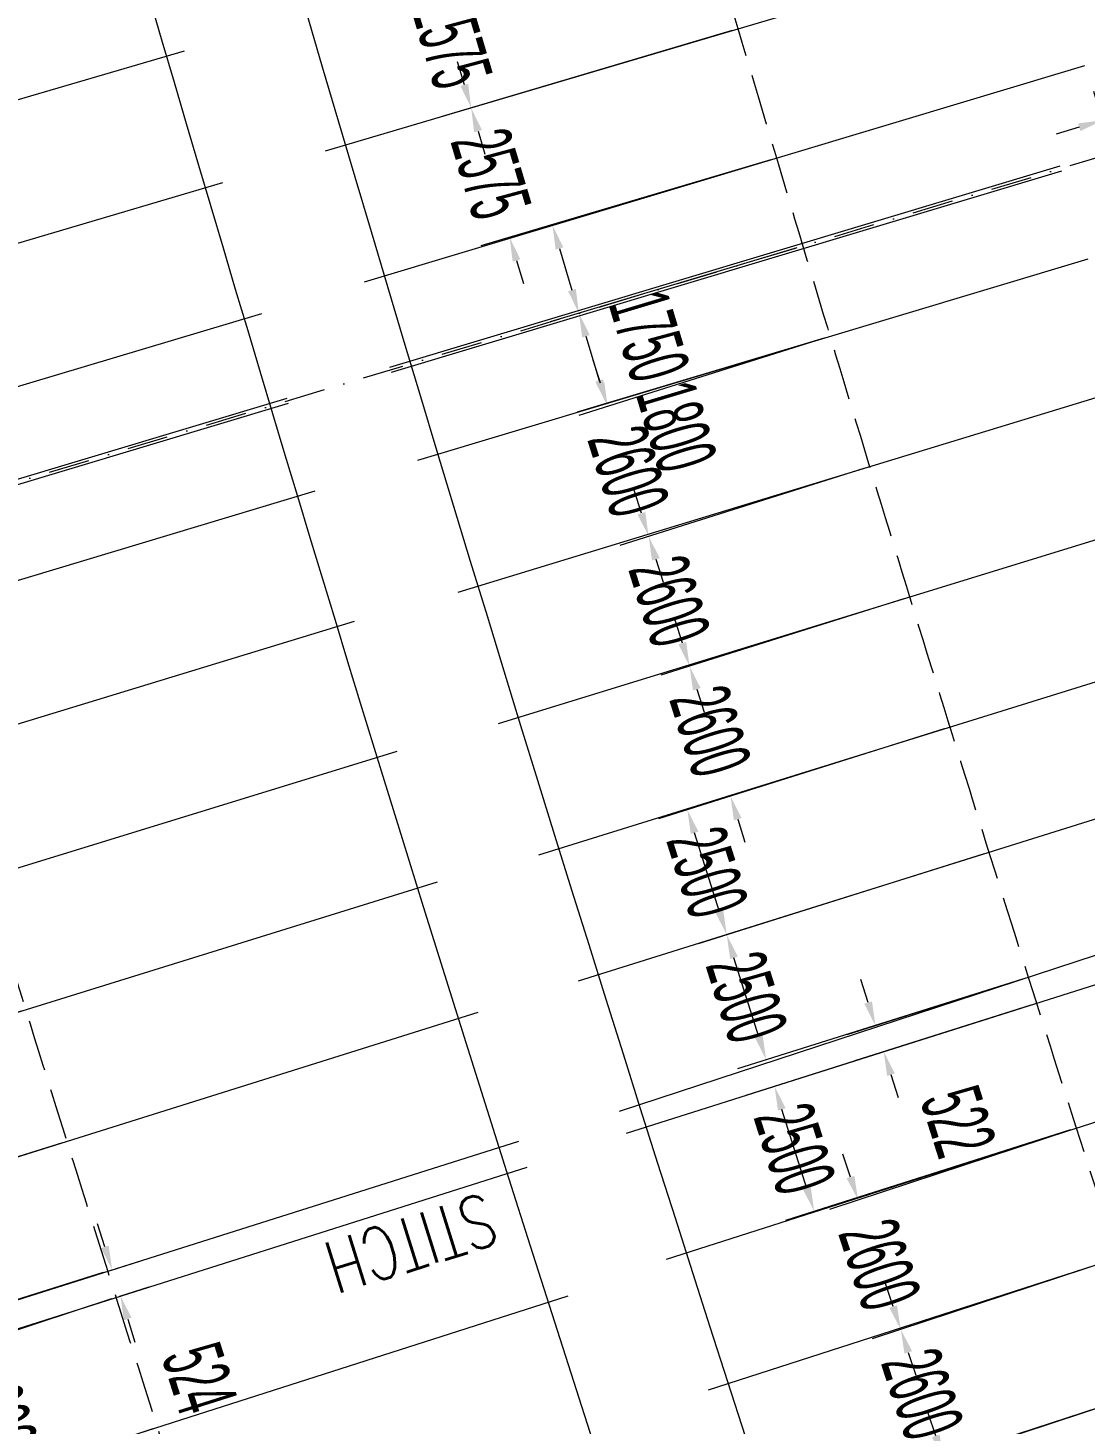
# Model space of a CAD drawing. Header units: millimetres. Extents: x 27228149 to 29012050, y 40856015 to 42918728.
# Drawn here: x 27387293 to 27407458, y 42450889 to 42477527 of the extents above; entities that cross this region are included whole.
import ezdxf

# ---------------------------------------------------------------- set-up
doc = ezdxf.new("R2010")
doc.units = ezdxf.units.MM
doc.header["$LTSCALE"] = 0.05
doc.linetypes.add('DGN Style 3', pattern=[27349.722329, 19535.51595, -7814.20638])
doc.linetypes.add('DGN Style 4', pattern=[31276.361035, 15628.41276, -7814.20638, 19.535516, -7814.20638])
doc.layers.get('Defpoints').update_dxf_attribs({"lineweight": 0})
for name, color, linetype, lineweight in [('InnerEdge_NB', 7, 'Continuous', 0), ('InnerEdge_SB', 7, 'Continuous', 0), ('OuterEdge_NB', 7, 'Continuous', 0), ('PlacementCurve_NB', 1, 'DGN Style 3', 0), ('PlacementCurve_SB', 1, 'DGN Style 3', 0), ('S-_ANOT----_A-', 7, 'Continuous', 0), ('S-_ANOT----_T-', 7, 'Continuous', 0), ('S-_GRIDLINE_E- Adjusted', 6, 'DGN Style 4', 0), ('S-_SEG-----_E-NB', 3, 'Continuous', 13), ('S-_SEG-----_E-SB', 3, 'Continuous', 13), ('S-_WALLLBW-_E-', 40, 'Continuous', 13)]:
    doc.layers.add(name, color=color, linetype=linetype, lineweight=lineweight)
doc.styles.add('Styletxt', font='txt.shx')
doc.styles.add('StyleWORKING', font='WORKING.shx')
doc.dimstyles.new('dim300', dxfattribs={"dimtxt": 750, "dimasz": 750, "dimexe": 375, "dimexo": 375, "dimgap": 375, "dimtad": 1, "dimdec": 0, "dimzin": 11, "dimdsep": 46, "dimtxsty": 'StyleWORKING', "dimsah": 1, "dimcen": 0.09, "dimclrd": 7, "dimclre": 7, "dimadec": 4, "dimazin": 3, "dimtfac": 1, "dimtdec": 0, "dimtmove": 0, "dimatfit": 3, "dimfxl": 1, "dimtolj": 1, "dimtzin": 0, "dimlwd": 0, "dimlwe": 0, "dimarcsym": 0})

# ---------------------------------------------------------------- blocks, each defined once
blk = doc.blocks.new('*D26')
at = {"layer": 'Defpoints', "color": 0, "linetype": 'Continuous', "transparency": 16777216}
for p in [(27402073, 42473367), (27402593, 42471643), (27398322, 42470361)]:
    blk.add_point(p, dxfattribs=at)
at = {"layer": 'S-_ANOT----_A-', "linetype": 'Continuous', "transparency": 16777216}
for p, q in [((27401963, 42473334), (27397254, 42471920)), ((27402482, 42471610), (27397772, 42470196))]:
    blk.add_line(p, q, dxfattribs=at)
at = {"layer": 'S-_ANOT----_A-', "color": 7, "linetype": 'Continuous', "lineweight": 0, "transparency": 16777216}
blk.add_line((27397937, 42471644), (27398190, 42470802), dxfattribs=at)
at = {"layer": 'S-_ANOT----_A-', "color": 7, "linetype": 'Continuous', "transparency": 16777216}
for points in [[(27398010, 42471667), (27397864, 42471622), (27397805, 42472085)], [(27398264, 42470824), (27398117, 42470780), (27398322, 42470361)]]:
    blk.add_solid(points, dxfattribs=at)
at = {"layer": 'S-_ANOT----_A-', "color": 0, "linetype": 'Continuous', "transparency": 16777216, "insert": (27399660, 42469921), "char_height": 1150, "attachment_point": 5, "rotation": 286.7143, "style": 'StyleWORKING'}
blk.add_mtext('\\A1;{\\W0.47826;\\C0;1800}', dxfattribs=at)
blk = doc.blocks.new('*D333')
at = {"layer": 'Defpoints', "color": 0, "linetype": 'Continuous', "transparency": 16777216}
for p in [(27400110, 42479982), (27395015, 42478468), (27400838, 42477512)]:
    blk.add_point(p, dxfattribs=at)
at = {"layer": 'S-_ANOT----_A-', "linetype": 'Continuous', "transparency": 16777216}
for p, q in [((27400000, 42479949), (27394464, 42478304)), ((27400727, 42477479), (27395197, 42475836))]:
    blk.add_line(p, q, dxfattribs=at)
at = {"layer": 'S-_ANOT----_A-', "color": 7, "linetype": 'Continuous', "lineweight": 0, "transparency": 16777216}
for p, q in [((27394884, 42478909), (27394753, 42479350)), ((27395880, 42475559), (27396011, 42475118))]:
    blk.add_line(p, q, dxfattribs=at)
at = {"layer": 'S-_ANOT----_A-', "color": 7, "linetype": 'Continuous', "transparency": 16777216}
for points in [[(27394958, 42478931), (27394811, 42478887), (27395015, 42478468)], [(27395953, 42475580), (27395806, 42475537), (27395748, 42475999)]]:
    blk.add_solid(points, dxfattribs=at)
at = {"layer": 'S-_ANOT----_A-', "color": 0, "linetype": 'Continuous', "transparency": 16777216, "insert": (27395383, 42477234), "char_height": 1150, "attachment_point": 5, "rotation": 286.5479, "style": 'StyleWORKING'}
blk.add_mtext('\\A1;{\\W0.47826;\\C0;2575}', dxfattribs=at)
blk = doc.blocks.new('*D334')
at = {"layer": 'Defpoints', "color": 0, "linetype": 'Continuous', "transparency": 16777216}
for p in [(27402593, 42471643), (27403348, 42469156), (27399133, 42467828)]:
    blk.add_point(p, dxfattribs=at)
at = {"layer": 'S-_ANOT----_A-', "linetype": 'Continuous', "transparency": 16777216}
for p, q in [((27402483, 42471609), (27397803, 42470135)), ((27403239, 42469121), (27398584, 42467655))]:
    blk.add_line(p, q, dxfattribs=at)
at = {"layer": 'S-_ANOT----_A-', "color": 7, "linetype": 'Continuous', "lineweight": 0, "transparency": 16777216}
for p, q in [((27398214, 42470747), (27398076, 42471185)), ((27399271, 42467389), (27399409, 42466951))]:
    blk.add_line(p, q, dxfattribs=at)
at = {"layer": 'S-_ANOT----_A-', "color": 7, "linetype": 'Continuous', "transparency": 16777216}
for points in [[(27398287, 42470770), (27398141, 42470724), (27398352, 42470308)], [(27399344, 42467412), (27399198, 42467366), (27399133, 42467828)]]:
    blk.add_solid(points, dxfattribs=at)
at = {"layer": 'S-_ANOT----_A-', "color": 0, "linetype": 'Continuous', "transparency": 16777216, "insert": (27398744, 42469068), "char_height": 1150, "attachment_point": 5, "rotation": 287.4807, "style": 'StyleWORKING'}
blk.add_mtext('\\A1;{\\W0.47826;\\C0;2600}', dxfattribs=at)
blk = doc.blocks.new('*D335')
at = {"layer": 'Defpoints', "color": 0, "linetype": 'Continuous', "transparency": 16777216}
for p in [(27403348, 42469156), (27404110, 42466670), (27399914, 42465348)]:
    blk.add_point(p, dxfattribs=at)
at = {"layer": 'S-_ANOT----_A-', "linetype": 'Continuous', "transparency": 16777216}
for p, q in [((27403239, 42469121), (27398584, 42467655)), ((27404001, 42466635), (27399365, 42465175))]:
    blk.add_line(p, q, dxfattribs=at)
at = {"layer": 'S-_ANOT----_A-', "color": 7, "linetype": 'Continuous', "lineweight": 0, "transparency": 16777216}
for p, q in [((27398995, 42468267), (27398857, 42468706)), ((27400052, 42464909), (27400190, 42464471))]:
    blk.add_line(p, q, dxfattribs=at)
at = {"layer": 'S-_ANOT----_A-', "color": 7, "linetype": 'Continuous', "transparency": 16777216}
for points in [[(27399068, 42468290), (27398922, 42468244), (27399133, 42467828)], [(27400125, 42464932), (27399979, 42464886), (27399914, 42465348)]]:
    blk.add_solid(points, dxfattribs=at)
at = {"layer": 'S-_ANOT----_A-', "color": 0, "linetype": 'Continuous', "transparency": 16777216, "insert": (27399525, 42466589), "char_height": 1150, "attachment_point": 5, "rotation": 287.4807, "style": 'StyleWORKING'}
blk.add_mtext('\\A1;{\\W0.47826;\\C0;2600}', dxfattribs=at)
blk = doc.blocks.new('*D336')
at = {"layer": 'Defpoints', "color": 0, "linetype": 'Continuous', "transparency": 16777216}
for p in [(27404110, 42466670), (27404879, 42464186), (27400695, 42462868)]:
    blk.add_point(p, dxfattribs=at)
at = {"layer": 'S-_ANOT----_A-', "linetype": 'Continuous', "transparency": 16777216}
for p, q in [((27404001, 42466635), (27399365, 42465175)), ((27404769, 42464151), (27400146, 42462696))]:
    blk.add_line(p, q, dxfattribs=at)
at = {"layer": 'S-_ANOT----_A-', "color": 7, "linetype": 'Continuous', "lineweight": 0, "transparency": 16777216}
for p, q in [((27399776, 42465787), (27399637, 42466226)), ((27400833, 42462430), (27400971, 42461991))]:
    blk.add_line(p, q, dxfattribs=at)
at = {"layer": 'S-_ANOT----_A-', "color": 7, "linetype": 'Continuous', "transparency": 16777216}
for points in [[(27399849, 42465810), (27399703, 42465764), (27399914, 42465348)], [(27400906, 42462453), (27400760, 42462407), (27400695, 42462868)]]:
    blk.add_solid(points, dxfattribs=at)
at = {"layer": 'S-_ANOT----_A-', "color": 0, "linetype": 'Continuous', "transparency": 16777216, "insert": (27400306, 42464109), "char_height": 1150, "attachment_point": 5, "rotation": 287.4807, "style": 'StyleWORKING'}
blk.add_mtext('\\A1;{\\W0.47826;\\C0;2600}', dxfattribs=at)
blk = doc.blocks.new('*D337')
at = {"layer": 'Defpoints', "color": 0, "linetype": 'Continuous', "transparency": 16777216}
for p in [(27404879, 42464186), (27399872, 42462609), (27405624, 42461800)]:
    blk.add_point(p, dxfattribs=at)
at = {"layer": 'S-_ANOT----_A-', "linetype": 'Continuous', "transparency": 16777216}
for p, q in [((27404769, 42464151), (27399324, 42462437)), ((27405514, 42461765), (27400075, 42460052))]:
    blk.add_line(p, q, dxfattribs=at)
at = {"layer": 'S-_ANOT----_A-', "color": 7, "linetype": 'Continuous', "lineweight": 0, "transparency": 16777216}
blk.add_line((27400485, 42460663), (27400010, 42462170), dxfattribs=at)
at = {"layer": 'S-_ANOT----_A-', "color": 7, "linetype": 'Continuous', "transparency": 16777216}
for points in [[(27400083, 42462193), (27399937, 42462147), (27399872, 42462609)], [(27400558, 42460686), (27400412, 42460640), (27400623, 42460225)]]:
    blk.add_solid(points, dxfattribs=at)
at = {"layer": 'S-_ANOT----_A-', "color": 0, "linetype": 'Continuous', "transparency": 16777216, "insert": (27400249, 42461417), "char_height": 1150, "attachment_point": 5, "rotation": 287.4807, "style": 'StyleWORKING'}
blk.add_mtext('\\A1;{\\W0.47826;\\C0;2500}', dxfattribs=at)
blk = doc.blocks.new('*D338')
at = {"layer": 'Defpoints', "color": 0, "linetype": 'Continuous', "transparency": 16777216}
for p in [(27407290, 42456536), (27408085, 42454060), (27403942, 42452695)]:
    blk.add_point(p, dxfattribs=at)
at = {"layer": 'S-_ANOT----_A-', "linetype": 'Continuous', "transparency": 16777216}
for p, q in [((27407181, 42456500), (27402582, 42454984)), ((27407976, 42454024), (27403396, 42452515))]:
    blk.add_line(p, q, dxfattribs=at)
at = {"layer": 'S-_ANOT----_A-', "color": 7, "linetype": 'Continuous', "lineweight": 0, "transparency": 16777216}
for p, q in [((27402984, 42455601), (27402840, 42456038)), ((27404086, 42452258), (27404230, 42451821))]:
    blk.add_line(p, q, dxfattribs=at)
at = {"layer": 'S-_ANOT----_A-', "color": 7, "linetype": 'Continuous', "transparency": 16777216}
for points in [[(27403057, 42455625), (27402911, 42455577), (27403128, 42455164)], [(27404159, 42452282), (27404013, 42452234), (27403942, 42452695)]]:
    blk.add_solid(points, dxfattribs=at)
at = {"layer": 'S-_ANOT----_A-', "color": 0, "linetype": 'Continuous', "transparency": 16777216, "insert": (27403536, 42453930), "char_height": 1150, "attachment_point": 5, "rotation": 288.2405, "style": 'StyleWORKING'}
blk.add_mtext('\\A1;{\\W0.47826;\\C0;2600}', dxfattribs=at)
blk = doc.blocks.new('*D339')
at = {"layer": 'Defpoints', "color": 0, "linetype": 'Continuous', "transparency": 16777216}
for p in [(27408085, 42454060), (27408886, 42451587), (27404756, 42450226)]:
    blk.add_point(p, dxfattribs=at)
at = {"layer": 'S-_ANOT----_A-', "linetype": 'Continuous', "transparency": 16777216}
for p, q in [((27407976, 42454024), (27403396, 42452515)), ((27408777, 42451551), (27404209, 42450046))]:
    blk.add_line(p, q, dxfattribs=at)
at = {"layer": 'S-_ANOT----_A-', "color": 7, "linetype": 'Continuous', "lineweight": 0, "transparency": 16777216}
for p, q in [((27403798, 42453132), (27403654, 42453569)), ((27404900, 42449789), (27405044, 42449352))]:
    blk.add_line(p, q, dxfattribs=at)
at = {"layer": 'S-_ANOT----_A-', "color": 7, "linetype": 'Continuous', "transparency": 16777216}
for points in [[(27403871, 42453156), (27403725, 42453108), (27403942, 42452695)], [(27404972, 42449813), (27404827, 42449765), (27404756, 42450226)]]:
    blk.add_solid(points, dxfattribs=at)
at = {"layer": 'S-_ANOT----_A-', "color": 0, "linetype": 'Continuous', "transparency": 16777216, "insert": (27404350, 42451461), "char_height": 1150, "attachment_point": 5, "rotation": 288.2405, "style": 'StyleWORKING'}
blk.add_mtext('\\A1;{\\W0.47826;\\C0;2600}', dxfattribs=at)
blk = doc.blocks.new('*D340')
at = {"layer": 'Defpoints', "color": 0, "linetype": 'Continuous', "transparency": 16777216}
for p in [(27408886, 42451587), (27409694, 42449115), (27405569, 42447756)]:
    blk.add_point(p, dxfattribs=at)
at = {"layer": 'S-_ANOT----_A-', "linetype": 'Continuous', "transparency": 16777216}
for p, q in [((27408777, 42451551), (27404209, 42450046)), ((27409584, 42449079), (27405023, 42447576))]:
    blk.add_line(p, q, dxfattribs=at)
at = {"layer": 'S-_ANOT----_A-', "color": 7, "linetype": 'Continuous', "lineweight": 0, "transparency": 16777216}
for p, q in [((27404612, 42450663), (27404468, 42451099)), ((27405713, 42447319), (27405857, 42446883))]:
    blk.add_line(p, q, dxfattribs=at)
at = {"layer": 'S-_ANOT----_A-', "color": 7, "linetype": 'Continuous', "transparency": 16777216}
for points in [[(27404684, 42450687), (27404539, 42450639), (27404756, 42450226)], [(27405786, 42447343), (27405641, 42447295), (27405569, 42447756)]]:
    blk.add_solid(points, dxfattribs=at)
at = {"layer": 'S-_ANOT----_A-', "color": 0, "linetype": 'Continuous', "transparency": 16777216, "insert": (27405164, 42448991), "char_height": 1150, "attachment_point": 5, "rotation": 288.2405, "style": 'StyleWORKING'}
blk.add_mtext('\\A1;{\\W0.47826;\\C0;2600}', dxfattribs=at)
blk = doc.blocks.new('*D656')
at = {"layer": 'Defpoints', "color": 0, "linetype": 'Continuous', "transparency": 16777216}
for p in [(27387276, 42458804), (27388060, 42456293), (27385309, 42455427)]:
    blk.add_point(p, dxfattribs=at)
at = {"layer": 'S-_ANOT----_A-', "linetype": 'Continuous', "transparency": 16777216}
for p, q in [((27387166, 42458769), (27383970, 42457762)), ((27387950, 42456258), (27384760, 42455254))]:
    blk.add_line(p, q, dxfattribs=at)
at = {"layer": 'S-_ANOT----_A-', "color": 7, "linetype": 'Continuous', "lineweight": 0, "transparency": 16777216}
for p, q in [((27384380, 42458374), (27384242, 42458813)), ((27385447, 42454988), (27385585, 42454549))]:
    blk.add_line(p, q, dxfattribs=at)
at = {"layer": 'S-_ANOT----_A-', "color": 7, "linetype": 'Continuous', "transparency": 16777216}
for points in [[(27384454, 42458397), (27384307, 42458351), (27384519, 42457935)], [(27385520, 42455011), (27385374, 42454965), (27385309, 42455427)]]:
    blk.add_solid(points, dxfattribs=at)
at = {"layer": 'S-_ANOT----_A-', "color": 0, "linetype": 'Continuous', "transparency": 16777216, "insert": (27384915, 42456681), "char_height": 1150, "attachment_point": 5, "rotation": 287.481, "style": 'StyleWORKING'}
blk.add_mtext('\\A1;{\\W0.47826;\\C0;2630}', dxfattribs=at)
blk = doc.blocks.new('*D657')
at = {"layer": 'Defpoints', "color": 0, "linetype": 'Continuous', "transparency": 16777216}
for p in [(27388999, 42453314), (27389787, 42450836), (27387093, 42449948)]:
    blk.add_point(p, dxfattribs=at)
at = {"layer": 'S-_ANOT----_A-', "linetype": 'Continuous', "transparency": 16777216}
for p, q in [((27388889, 42453278), (27385733, 42452237)), ((27389678, 42450800), (27386546, 42449768))]:
    blk.add_line(p, q, dxfattribs=at)
at = {"layer": 'S-_ANOT----_A-', "color": 7, "linetype": 'Continuous', "lineweight": 0, "transparency": 16777216}
for p, q in [((27386135, 42452854), (27385991, 42453291)), ((27387237, 42449511), (27387381, 42449074))]:
    blk.add_line(p, q, dxfattribs=at)
at = {"layer": 'S-_ANOT----_A-', "color": 7, "linetype": 'Continuous', "transparency": 16777216}
for points in [[(27386208, 42452878), (27386062, 42452830), (27386279, 42452417)], [(27387309, 42449535), (27387164, 42449487), (27387093, 42449948)]]:
    blk.add_solid(points, dxfattribs=at)
at = {"layer": 'S-_ANOT----_A-', "color": 0, "linetype": 'Continuous', "transparency": 16777216, "insert": (27386687, 42451183), "char_height": 1150, "attachment_point": 5, "rotation": 288.2422, "style": 'StyleWORKING'}
blk.add_mtext('\\A1;{\\W0.47826;\\C0;2600}', dxfattribs=at)
blk = doc.blocks.new('*D956')
at = {"layer": 'Defpoints', "color": 0, "linetype": 'Continuous', "transparency": 16777216}
for p in [(27406375, 42459415), (27406532, 42458918), (27403459, 42458492)]:
    blk.add_point(p, dxfattribs=at)
at = {"layer": 'S-_ANOT----_A-', "linetype": 'Continuous', "transparency": 16777216}
for p, q in [((27406265, 42459380), (27402911, 42458318)), ((27406423, 42458883), (27403068, 42457821))]:
    blk.add_line(p, q, dxfattribs=at)
at = {"layer": 'S-_ANOT----_A-', "color": 7, "linetype": 'Continuous', "lineweight": 0, "transparency": 16777216}
for p, q in [((27403320, 42458931), (27403182, 42459369)), ((27403755, 42457556), (27403894, 42457118))]:
    blk.add_line(p, q, dxfattribs=at)
at = {"layer": 'S-_ANOT----_A-', "color": 7, "linetype": 'Continuous', "transparency": 16777216}
for points in [[(27403393, 42458954), (27403247, 42458907), (27403459, 42458492)], [(27403829, 42457579), (27403682, 42457533), (27403617, 42457995)]]:
    blk.add_solid(points, dxfattribs=at)
at = {"layer": 'S-_ANOT----_A-', "color": 0, "linetype": 'Continuous', "transparency": 16777216, "insert": (27405035, 42456660), "char_height": 1150, "attachment_point": 5, "rotation": 287.5665, "style": 'StyleWORKING'}
blk.add_mtext('\\A1;{\\W0.47826;\\C0;522}', dxfattribs=at)
blk = doc.blocks.new('*D957')
at = {"layer": 'Defpoints', "color": 0, "linetype": 'Continuous', "transparency": 16777216}
for p in [(27401571, 42475043), (27402073, 42473367), (27397803, 42472085)]:
    blk.add_point(p, dxfattribs=at)
at = {"layer": 'S-_ANOT----_A-', "linetype": 'Continuous', "transparency": 16777216}
for p, q in [((27401461, 42475010), (27396749, 42473595)), ((27401963, 42473334), (27397252, 42471919))]:
    blk.add_line(p, q, dxfattribs=at)
at = {"layer": 'S-_ANOT----_A-', "color": 7, "linetype": 'Continuous', "lineweight": 0, "transparency": 16777216}
blk.add_line((27397432, 42473320), (27397671, 42472525), dxfattribs=at)
at = {"layer": 'S-_ANOT----_A-', "color": 7, "linetype": 'Continuous', "transparency": 16777216}
for points in [[(27397505, 42473342), (27397359, 42473298), (27397300, 42473761)], [(27397744, 42472547), (27397597, 42472503), (27397803, 42472085)]]:
    blk.add_solid(points, dxfattribs=at)
at = {"layer": 'S-_ANOT----_A-', "color": 0, "linetype": 'Continuous', "transparency": 16777216, "insert": (27399141, 42471644), "char_height": 1150, "attachment_point": 5, "rotation": 286.7143, "style": 'StyleWORKING'}
blk.add_mtext('\\A1;{\\W0.47826;\\C0;1750}', dxfattribs=at)
blk = doc.blocks.new('*D982')
at = {"layer": 'Defpoints', "color": 0, "linetype": 'Continuous', "transparency": 16777216}
for p in [(27388779, 42453793), (27388900, 42453832), (27388937, 42453294)]:
    blk.add_point(p, dxfattribs=at)
at = {"layer": 'S-_ANOT----_A-', "color": 7, "linetype": 'Continuous', "lineweight": 0, "transparency": 16777216}
for p, q in [((27388761, 42454270), (27388622, 42454709)), ((27389196, 42452894), (27389335, 42452455))]:
    blk.add_line(p, q, dxfattribs=at)
at = {"layer": 'S-_ANOT----_A-', "linetype": 'Continuous', "transparency": 16777216}
for p, q in [((27388888, 42453828), (27389448, 42454005)), ((27389046, 42453329), (27389606, 42453506))]:
    blk.add_line(p, q, dxfattribs=at)
at = {"layer": 'S-_ANOT----_A-', "color": 7, "linetype": 'Continuous', "transparency": 16777216}
for points in [[(27388834, 42454293), (27388688, 42454247), (27388900, 42453832)], [(27389270, 42452917), (27389123, 42452871), (27389058, 42453333)]]:
    blk.add_solid(points, dxfattribs=at)
at = {"layer": 'S-_ANOT----_A-', "color": 0, "linetype": 'Continuous', "transparency": 16777216, "insert": (27390565, 42451760), "char_height": 1150, "attachment_point": 5, "rotation": 287.5682, "style": 'StyleWORKING'}
blk.add_mtext('\\A1;{\\W0.47826;\\C0;524}', dxfattribs=at)
blk = doc.blocks.new('*D1072')
at = {"layer": 'Defpoints', "color": 0, "linetype": 'Continuous', "transparency": 16777216}
for p in [(27400838, 42477512), (27395749, 42475999), (27401571, 42475043)]:
    blk.add_point(p, dxfattribs=at)
at = {"layer": 'S-_ANOT----_A-', "linetype": 'Continuous', "transparency": 16777216}
for p, q in [((27400727, 42477479), (27395197, 42475836)), ((27401461, 42475010), (27395931, 42473367))]:
    blk.add_line(p, q, dxfattribs=at)
at = {"layer": 'S-_ANOT----_A-', "color": 7, "linetype": 'Continuous', "lineweight": 0, "transparency": 16777216}
for p, q in [((27395618, 42476440), (27395487, 42476881)), ((27396613, 42473090), (27396744, 42472649))]:
    blk.add_line(p, q, dxfattribs=at)
at = {"layer": 'S-_ANOT----_A-', "color": 7, "linetype": 'Continuous', "transparency": 16777216}
for points in [[(27395691, 42476462), (27395544, 42476419), (27395749, 42475999)], [(27396686, 42473112), (27396539, 42473068), (27396482, 42473531)]]:
    blk.add_solid(points, dxfattribs=at)
at = {"layer": 'S-_ANOT----_A-', "color": 0, "linetype": 'Continuous', "transparency": 16777216, "insert": (27396124, 42474742), "char_height": 1150, "attachment_point": 5, "rotation": 286.5479, "style": 'StyleWORKING'}
blk.add_mtext('\\A1;{\\W0.47826;\\C0;2575}', dxfattribs=at)
blk = doc.blocks.new('*D1073')
at = {"layer": 'Defpoints', "color": 0, "linetype": 'Continuous', "transparency": 16777216}
for p in [(27405624, 42461800), (27400623, 42460225), (27406375, 42459415)]:
    blk.add_point(p, dxfattribs=at)
at = {"layer": 'S-_ANOT----_A-', "linetype": 'Continuous', "transparency": 16777216}
for p, q in [((27405514, 42461765), (27400075, 42460052)), ((27406265, 42459381), (27400826, 42457667))]:
    blk.add_line(p, q, dxfattribs=at)
at = {"layer": 'S-_ANOT----_A-', "color": 7, "linetype": 'Continuous', "lineweight": 0, "transparency": 16777216}
blk.add_line((27401236, 42458279), (27400761, 42459786), dxfattribs=at)
at = {"layer": 'S-_ANOT----_A-', "color": 7, "linetype": 'Continuous', "transparency": 16777216}
for points in [[(27400834, 42459809), (27400688, 42459763), (27400623, 42460225)], [(27401309, 42458302), (27401163, 42458256), (27401374, 42457840)]]:
    blk.add_solid(points, dxfattribs=at)
at = {"layer": 'S-_ANOT----_A-', "color": 0, "linetype": 'Continuous', "transparency": 16777216, "insert": (27401000, 42459033), "char_height": 1150, "attachment_point": 5, "rotation": 287.4807, "style": 'StyleWORKING'}
blk.add_mtext('\\A1;{\\W0.47826;\\C0;2500}', dxfattribs=at)
blk = doc.blocks.new('*D1074')
at = {"layer": 'Defpoints', "color": 0, "linetype": 'Continuous', "transparency": 16777216}
for p in [(27406534, 42458919), (27401535, 42457331), (27407290, 42456536)]:
    blk.add_point(p, dxfattribs=at)
at = {"layer": 'S-_ANOT----_A-', "linetype": 'Continuous', "transparency": 16777216}
for p, q in [((27406424, 42458884), (27400987, 42457157)), ((27407181, 42456501), (27401744, 42454774))]:
    blk.add_line(p, q, dxfattribs=at)
at = {"layer": 'S-_ANOT----_A-', "color": 7, "linetype": 'Continuous', "lineweight": 0, "transparency": 16777216}
blk.add_line((27402152, 42455387), (27401674, 42456893), dxfattribs=at)
at = {"layer": 'S-_ANOT----_A-', "color": 7, "linetype": 'Continuous', "transparency": 16777216}
for points in [[(27401747, 42456916), (27401601, 42456870), (27401535, 42457331)], [(27402225, 42455410), (27402079, 42455364), (27402292, 42454948)]]:
    blk.add_solid(points, dxfattribs=at)
at = {"layer": 'S-_ANOT----_A-', "color": 0, "linetype": 'Continuous', "transparency": 16777216, "insert": (27401915, 42456140), "char_height": 1150, "attachment_point": 5, "rotation": 287.6196, "style": 'StyleWORKING'}
blk.add_mtext('\\A1;{\\W0.47826;\\C0;2500}', dxfattribs=at)
blk = doc.blocks.new('*D1184')
at = {"layer": 'Defpoints', "color": 0, "linetype": 'Continuous', "transparency": 16777216}
for p in [(27388060, 42456293), (27388841, 42453813), (27386090, 42452947)]:
    blk.add_point(p, dxfattribs=at)
at = {"layer": 'S-_ANOT----_A-', "color": 7, "linetype": 'Continuous', "lineweight": 0, "transparency": 16777216}
for p, q in [((27385170, 42455865), (27385032, 42456304)), ((27386228, 42452508), (27386366, 42452069))]:
    blk.add_line(p, q, dxfattribs=at)
at = {"layer": 'S-_ANOT----_A-', "linetype": 'Continuous', "transparency": 16777216}
for p, q in [((27387950, 42456258), (27384760, 42455254)), ((27388731, 42453779), (27385541, 42452774))]:
    blk.add_line(p, q, dxfattribs=at)
at = {"layer": 'S-_ANOT----_A-', "color": 7, "linetype": 'Continuous', "transparency": 16777216}
for points in [[(27385244, 42455888), (27385097, 42455842), (27385309, 42455427)], [(27386301, 42452531), (27386155, 42452485), (27386090, 42452947)]]:
    blk.add_solid(points, dxfattribs=at)
at = {"layer": 'S-_ANOT----_A-', "color": 0, "linetype": 'Continuous', "transparency": 16777216, "insert": (27385700, 42454187), "char_height": 1150, "attachment_point": 5, "rotation": 287.481, "style": 'StyleWORKING'}
blk.add_mtext('\\A1;{\\W0.47826;\\C0;2600}', dxfattribs=at)
blk = doc.blocks.new('*D1266')
at = {"layer": 'Defpoints', "color": 0, "linetype": 'Continuous', "transparency": 16777216}
for p in [(27408267, 42475908), (27408448, 42475308), (27407969, 42475164)]:
    blk.add_point(p, dxfattribs=at)
at = {"layer": 'S-_ANOT----_A-', "linetype": 'Continuous', "transparency": 16777216}
for p, q in [((27407936, 42475274), (27407623, 42476315)), ((27408414, 42475418), (27408102, 42476459))]:
    blk.add_line(p, q, dxfattribs=at)
at = {"layer": 'S-_ANOT----_A-', "color": 7, "linetype": 'Continuous', "lineweight": 0, "transparency": 16777216}
for p, q in [((27408708, 42476040), (27409148, 42476173)), ((27407348, 42475632), (27406907, 42475499))]:
    blk.add_line(p, q, dxfattribs=at)
at = {"layer": 'S-_ANOT----_A-', "color": 7, "linetype": 'Continuous', "transparency": 16777216}
for points in [[(27408686, 42476114), (27408730, 42475967), (27408267, 42475908)], [(27407326, 42475705), (27407370, 42475558), (27407788, 42475764)]]:
    blk.add_solid(points, dxfattribs=at)
at = {"layer": 'S-_ANOT----_A-', "color": 0, "linetype": 'Continuous', "transparency": 16777216, "insert": (27410143, 42476174), "char_height": 1150, "attachment_point": 5, "rotation": 16.722, "style": 'StyleWORKING'}
blk.add_mtext('\\A1;{\\W0.47826;\\C0;500}', dxfattribs=at)

msp = doc.modelspace()

# ---------------------------------------------------------------- linework, layer by layer
at = {"layer": 'InnerEdge_NB'}
msp.add_lwpolyline([(27283724.5, 42878514.7, -0.0568157), (27345588.8, 42682480.7), (27368075.3, 42566916.3, 0.0263705), (27393633.3, 42464653, 0.0426618), (27458420.2, 42303807.1, 0.1075608), (27699785.7, 42006839.6, 0.026969), (27783127.3, 41947329.2), (27839783.5, 41911319.6)], format="xyb", dxfattribs=at)
at = {"layer": 'InnerEdge_SB', "extrusion": (0, 0, -1)}
msp.add_lwpolyline([(-27784629.2, 41949692.3, 0.026969), (-27701533.2, 42009027.3, 0.1075608), (-27460918.9, 42305070.6, 0.0691101), (-27370363.7, 42569291.8)], format="xyb", dxfattribs=at)
at = {"layer": 'OuterEdge_NB', "extrusion": (0, 0, -1)}
msp.add_arc((-28366874.4, 42763192.6), 1032150, 334.1501386, 342.946718, dxfattribs=at)
at = {"layer": 'PlacementCurve_NB'}
msp.add_lwpolyline([(27288809.3, 42846343.4, -0.0480477), (27337834.2, 42680971.8), (27359958.8, 42567267.3, 0.0690894), (27451045.4, 42301107.2, 0.1079959), (27694979, 42000696.1, 0.0193193), (27725549.4, 41977271, 0.0146476), (27778701.6, 41940923.9), (27835716.4, 41904662.4)], format="xyb", dxfattribs=at)
at = {"layer": 'PlacementCurve_SB'}
msp.add_lwpolyline([(27305541.4, 42854039, -0.0482858), (27355899.2, 42684467.3), (27377998.9, 42570890.3, 0.0688708), (27467496.8, 42309348.2, 0.1110949), (27715510, 42007942.3, 0.028125), (27802629.8, 41947720.4), (27845874.9, 41921290)], format="xyb", dxfattribs=at)
at = {"layer": 'S-_GRIDLINE_E- Adjusted'}
msp.add_line((27338282.5, 42454202), (27414541.8, 42477112.8), dxfattribs=at)
at = {"layer": 'S-_SEG-----_E-NB'}
for p, q in [((27390273.3, 42477082.8), (27374458, 42472449.5)), ((27375206.2, 42469905.9), (27391009.5, 42474579.7)), ((27375961, 42467364.2), (27391752.3, 42472078.6)), ((27376452.4, 42465722.4), (27392235.9, 42470462.9)), ((27376481.2, 42465626.6), (27392264.6, 42470367.1)), ((27376986.2, 42463950.4), (27392769.3, 42468692.1)), ((27377760.7, 42461399.6), (27393523.3, 42466209)), ((27378537.7, 42458864.7), (27394335.7, 42463729.2)), ((27379321.2, 42456331.8), (27395106.7, 42461236.8)), ((27380111.2, 42453800.8), (27395884, 42458746.3)), ((27380898.5, 42451300.8), (27396658.8, 42456286.2)), ((27381057.8, 42450797.6), (27396815.6, 42455791)), ((27381852.8, 42448299.9), (27397597.8, 42453333.3))]:
    msp.add_line(p, q, dxfattribs=at)
at = {"layer": 'S-_SEG-----_E-SB'}
for p, q in [((27392967.6, 42475184), (27406692.1, 42479243)), ((27393711, 42472681.8), (27407450.9, 42476809.7)), ((27394198.7, 42471053.3), (27406985.9, 42474894.9)), ((27394227.5, 42470957.5), (27407014.7, 42474799.2)), ((27394732.5, 42469281.9), (27407518.2, 42473123.2)), ((27395498.5, 42466759.9), (27408337.4, 42470678.3)), ((27396266.8, 42464253.9), (27409159.3, 42468225)), ((27397041.6, 42461749.8), (27409981.2, 42465772)), ((27397792.7, 42459344), (27410771.4, 42463413.6)), ((27398575.9, 42456857.1), (27411543.2, 42461110.2)), ((27398708.4, 42456438.6), (27411726.4, 42460563.5)), ((27399472.4, 42454037.5), (27412516.2, 42458206.1)), ((27400273.6, 42451541.8), (27413337.7, 42455754.1)), ((27401081.1, 42449048.1), (27414159.2, 42453302.2))]:
    msp.add_line(p, q, dxfattribs=at)
at = {"layer": 'S-_WALLLBW-_E-', "extrusion": (0, 0, -1)}
for radius in [1032500, 1033900]:
    msp.add_arc((-28366874.4, 42763192.6), radius, 334.1501386, 342.946718, dxfattribs=at)

# ---------------------------------------------------------------- texts
at = {"layer": 'S-_ANOT----_T-', "linetype": 'Continuous', "style": 'Styletxt', "width": 0.75}
msp.add_text('STITCH', height=1000, rotation=197.55362, dxfattribs=at).set_placement((27396025.6, 42455315.4))

# ---------------------------------------------------------------- dimensions: what is measured, and where the dimension line sits
at = {"layer": 'S-_ANOT----_A-', "linetype": 'Continuous'}
for base, p1, p2, angle, override, picture, middle, turn in [((27395015.1, 42478467.8), (27400837.5, 42477511.5), (27400110.4, 42479981.7), 106.54794, {"dimscale": 1000, "dimtxt": 1.15, "dimasz": 0.46, "dimexe": 0.575, "dimexo": 0.115, "dimgap": 0.2875, "dimtad": 1, "dimtih": 0, "dimtoh": 0, "dimlfac": 1, "dimsah": 1, "dimcen": 0, "dimse1": 0, "dimse2": 0, "dimclre": 256, "dimclrt": 0, "dimtol": 0, "dimtfac": 1, "dimtofl": 0, "dimtmove": 2, "dimatfit": 3, "dimfrac": 0, "dimtolj": 1, "dimlwe": 65535}, '*D333', (27395383.1, 42477234), 286.54794), ((27395748.5, 42475999.5), (27401571, 42475043.2), (27400837.5, 42477511.5), 106.54794, {"dimscale": 1000, "dimtxt": 1.15, "dimasz": 0.46, "dimexe": 0.575, "dimexo": 0.115, "dimgap": 0.2875, "dimtad": 1, "dimtih": 0, "dimtoh": 0, "dimlfac": 1, "dimsah": 1, "dimcen": 0, "dimse1": 0, "dimse2": 0, "dimclre": 256, "dimclrt": 0, "dimtol": 0, "dimtfac": 1, "dimtofl": 0, "dimtmove": 2, "dimatfit": 3, "dimfrac": 0, "dimtolj": 1, "dimlwe": 65535}, '*D1072', (27396123.7, 42474741.7), 286.54794), ((27408267.2, 42475908.1), (27407968.6, 42475164.1), (27408447.5, 42475308), 16.72198, {"dimscale": 1000, "dimtxt": 1.15, "dimasz": 0.46, "dimexe": 0.575, "dimexo": 0.115, "dimgap": 0.2875, "dimtad": 1, "dimtih": 0, "dimtoh": 0, "dimlfac": 1, "dimsah": 1, "dimcen": 0, "dimse1": 0, "dimse2": 0, "dimclre": 256, "dimclrt": 0, "dimtol": 0, "dimtfac": 1, "dimtofl": 0, "dimtmove": 2, "dimatfit": 3, "dimfrac": 0, "dimtolj": 1, "dimlwe": 65535}, '*D1266', (27410142.6, 42476174.1), 16.72198), ((27397803, 42472084.5), (27401571, 42475043.2), (27402073.1, 42473366.8), 106.71428, {"dimscale": 1000, "dimtxt": 1.15, "dimasz": 0.46, "dimexe": 0.575, "dimexo": 0.115, "dimgap": 0.2875, "dimtad": 1, "dimjust": 0, "dimtih": 0, "dimtoh": 0, "dimlfac": 1, "dimsah": 1, "dimcen": 0, "dimse1": 0, "dimse2": 0, "dimclre": 256, "dimclrt": 0, "dimtol": 0, "dimtfac": 1, "dimtofl": 0, "dimtmove": 2, "dimatfit": 3, "dimfrac": 0, "dimtolj": 1, "dimlwe": 65535}, '*D957', (27399140.8, 42471644.3), 286.71428), ((27398322.4, 42470361.1), (27402073.1, 42473366.8), (27402592.5, 42471643.3), 106.71428, {"dimscale": 1000, "dimtxt": 1.15, "dimasz": 0.46, "dimexe": 0.575, "dimexo": 0.115, "dimgap": 0.2875, "dimtad": 1, "dimjust": 0, "dimtih": 0, "dimtoh": 0, "dimlfac": 1, "dimsah": 1, "dimcen": 0, "dimse1": 0, "dimse2": 0, "dimclre": 256, "dimclrt": 0, "dimtol": 0, "dimtfac": 1, "dimtofl": 0, "dimtmove": 2, "dimatfit": 3, "dimfrac": 0, "dimtolj": 1, "dimlwe": 65535}, '*D26', (27399660.2, 42469920.9), 286.71428), ((27399132.9, 42467828.1), (27402592.5, 42471643.3), (27403348.3, 42469155.6), 107.48066, {"dimscale": 1000, "dimtxt": 1.15, "dimasz": 0.46, "dimexe": 0.575, "dimexo": 0.115, "dimgap": 0.2875, "dimtad": 1, "dimjust": 0, "dimtih": 0, "dimtoh": 0, "dimlfac": 1, "dimsah": 1, "dimcen": 0, "dimse1": 0, "dimse2": 0, "dimclre": 256, "dimclrt": 0, "dimtol": 0, "dimtfac": 1, "dimtofl": 0, "dimtmove": 2, "dimatfit": 3, "dimfrac": 0, "dimtolj": 1, "dimlwe": 65535}, '*D334', (27398743.7, 42469068.4), 287.48066), ((27399913.8, 42465348.2), (27403348.3, 42469155.6), (27404110.4, 42466669.8), 107.48066, {"dimscale": 1000, "dimtxt": 1.15, "dimasz": 0.46, "dimexe": 0.575, "dimexo": 0.115, "dimgap": 0.2875, "dimtad": 1, "dimjust": 0, "dimtih": 0, "dimtoh": 0, "dimlfac": 1, "dimsah": 1, "dimcen": 0, "dimse1": 0, "dimse2": 0, "dimclre": 256, "dimclrt": 0, "dimtol": 0, "dimtfac": 1, "dimtofl": 0, "dimtmove": 2, "dimatfit": 3, "dimfrac": 0, "dimtolj": 1, "dimlwe": 65535}, '*D335', (27399524.7, 42466588.5), 287.48066), ((27400694.8, 42462868.3), (27404110.4, 42466669.8), (27404879, 42464186), 107.48066, {"dimscale": 1000, "dimtxt": 1.15, "dimasz": 0.46, "dimexe": 0.575, "dimexo": 0.115, "dimgap": 0.2875, "dimtad": 1, "dimjust": 0, "dimtih": 0, "dimtoh": 0, "dimlfac": 1, "dimsah": 1, "dimcen": 0, "dimse1": 0, "dimse2": 0, "dimclre": 256, "dimclrt": 0, "dimtol": 0, "dimtfac": 1, "dimtofl": 0, "dimtmove": 2, "dimatfit": 3, "dimfrac": 0, "dimtolj": 1, "dimlwe": 65535}, '*D336', (27400305.6, 42464108.7), 287.48066), ((27399872.2, 42462609.2), (27405624, 42461799.6), (27404879, 42464186), 107.48066, {"dimscale": 1000, "dimtxt": 1.15, "dimasz": 0.46, "dimexe": 0.575, "dimexo": 0.115, "dimgap": 0.2875, "dimtad": 1, "dimtih": 0, "dimtoh": 0, "dimlfac": 1, "dimsah": 1, "dimcen": 0, "dimse1": 0, "dimse2": 0, "dimclre": 256, "dimclrt": 0, "dimtol": 0, "dimtfac": 1, "dimtofl": 0, "dimtmove": 2, "dimatfit": 3, "dimfrac": 0, "dimtolj": 1, "dimlwe": 65535}, '*D337', (27400249, 42461417.4), 287.48066), ((27400623.1, 42460224.7), (27406375, 42459415.1), (27405624, 42461799.6), 107.48066, {"dimscale": 1000, "dimtxt": 1.15, "dimasz": 0.46, "dimexe": 0.575, "dimexo": 0.115, "dimgap": 0.2875, "dimtad": 1, "dimtih": 0, "dimtoh": 0, "dimlfac": 1, "dimsah": 1, "dimcen": 0, "dimse1": 0, "dimse2": 0, "dimclre": 256, "dimclrt": 0, "dimtol": 0, "dimtfac": 1, "dimtofl": 0, "dimtmove": 2, "dimatfit": 3, "dimfrac": 0, "dimtolj": 1, "dimlwe": 65535}, '*D1073', (27400999.9, 42459032.8), 287.48066), ((27403459.2, 42458492), (27406532.4, 42458917.7), (27406375, 42459415.1), 107.56652, {"dimscale": 1000, "dimtxt": 1.15, "dimasz": 0.46, "dimexe": 0.575, "dimexo": 0.115, "dimgap": 0.2875, "dimtad": 1, "dimtih": 0, "dimtoh": 0, "dimlfac": 1, "dimsah": 1, "dimcen": 0, "dimse1": 0, "dimse2": 0, "dimclre": 256, "dimclrt": 0, "dimtol": 0, "dimtfac": 1, "dimtofl": 0, "dimtmove": 2, "dimatfit": 3, "dimfrac": 0, "dimtolj": 1, "dimlwe": 65535}, '*D956', (27405035.1, 42456660.4), 287.56652), ((27385308.7, 42455426.6), (27387276, 42458803.5), (27388059.6, 42456293), 107.48101, {"dimscale": 1000, "dimtxt": 1.15, "dimasz": 0.46, "dimexe": 0.575, "dimexo": 0.115, "dimgap": 0.2875, "dimtad": 1, "dimjust": 0, "dimtih": 0, "dimtoh": 0, "dimlfac": 1, "dimsah": 1, "dimcen": 0, "dimse1": 0, "dimse2": 0, "dimclre": 256, "dimclrt": 0, "dimtol": 0, "dimtfac": 1, "dimtofl": 0, "dimtmove": 2, "dimatfit": 3, "dimfrac": 0, "dimtolj": 1, "dimlwe": 65535}, '*D656', (27384915, 42456681.3), 287.48101), ((27401534.8, 42457331.1), (27407290.4, 42456536), (27406533.6, 42458918.7), 107.61964, {"dimscale": 1000, "dimtxt": 1.15, "dimasz": 0.46, "dimexe": 0.575, "dimexo": 0.115, "dimgap": 0.2875, "dimtad": 1, "dimtih": 0, "dimtoh": 0, "dimlfac": 1, "dimsah": 1, "dimcen": 0, "dimse1": 0, "dimse2": 0, "dimclre": 256, "dimclrt": 0, "dimtol": 0, "dimtfac": 1, "dimtofl": 0, "dimtmove": 2, "dimatfit": 3, "dimfrac": 0, "dimtolj": 1, "dimlwe": 65535}, '*D1074', (27401914.5, 42456140.2), 287.61964), ((27386089.7, 42452946.7), (27388059.6, 42456293), (27388840.6, 42453813.1), 107.48101, {"dimscale": 1000, "dimtxt": 1.15, "dimasz": 0.46, "dimexe": 0.575, "dimexo": 0.115, "dimgap": 0.2875, "dimtad": 1, "dimjust": 0, "dimtih": 0, "dimtoh": 0, "dimlfac": 1, "dimsah": 1, "dimcen": 0, "dimse1": 0, "dimse2": 0, "dimclre": 256, "dimclrt": 0, "dimtol": 0, "dimtfac": 1, "dimtofl": 0, "dimtmove": 2, "dimatfit": 3, "dimfrac": 0, "dimtolj": 1, "dimlwe": 65535}, '*D1184', (27385700.5, 42454187.1), 287.48101), ((27403941.8, 42452695), (27407290.4, 42456536), (27408085, 42454060.4), 108.24053, {"dimscale": 1000, "dimtxt": 1.15, "dimasz": 0.46, "dimexe": 0.575, "dimexo": 0.115, "dimgap": 0.2875, "dimtad": 1, "dimjust": 0, "dimtih": 0, "dimtoh": 0, "dimlfac": 1, "dimsah": 1, "dimcen": 0, "dimse1": 0, "dimse2": 0, "dimclre": 256, "dimclrt": 0, "dimtol": 0, "dimtfac": 1, "dimtofl": 0, "dimtmove": 2, "dimatfit": 3, "dimfrac": 0, "dimtolj": 1, "dimlwe": 65535}, '*D338', (27403536.2, 42453930), 288.24053), ((27388899.5, 42453831.7), (27388936.7, 42453294.3), (27388778.7, 42453793.5), 107.56824, {"dimscale": 1000, "dimtxt": 1.15, "dimasz": 0.46, "dimexe": 0.575, "dimexo": 0.115, "dimgap": 0.2875, "dimtad": 1, "dimtih": 0, "dimtoh": 0, "dimlfac": 1, "dimsah": 1, "dimcen": 0, "dimse1": 0, "dimse2": 0, "dimclre": 256, "dimclrt": 0, "dimtol": 0, "dimtfac": 1, "dimtofl": 0, "dimtmove": 2, "dimatfit": 3, "dimfrac": 0, "dimtolj": 1, "dimlwe": 65535}, '*D982', (27390564.6, 42451760.2), 287.56824), ((27404755.6, 42450225.6), (27408085, 42454060.4), (27408886.1, 42451586.9), 108.24053, {"dimscale": 1000, "dimtxt": 1.15, "dimasz": 0.46, "dimexe": 0.575, "dimexo": 0.115, "dimgap": 0.2875, "dimtad": 1, "dimjust": 0, "dimtih": 0, "dimtoh": 0, "dimlfac": 1, "dimsah": 1, "dimcen": 0, "dimse1": 0, "dimse2": 0, "dimclre": 256, "dimclrt": 0, "dimtol": 0, "dimtfac": 1, "dimtofl": 0, "dimtmove": 2, "dimatfit": 3, "dimfrac": 0, "dimtolj": 1, "dimlwe": 65535}, '*D339', (27404350, 42451460.7), 288.24053), ((27387092.6, 42449948.2), (27388998.7, 42453313.9), (27389787.2, 42450836.4), 108.24223, {"dimscale": 1000, "dimtxt": 1.15, "dimasz": 0.46, "dimexe": 0.575, "dimexo": 0.115, "dimgap": 0.2875, "dimtad": 1, "dimjust": 0, "dimtih": 0, "dimtoh": 0, "dimlfac": 1, "dimsah": 1, "dimcen": 0, "dimse1": 0, "dimse2": 0, "dimclre": 256, "dimclrt": 0, "dimtol": 0, "dimtfac": 1, "dimtofl": 0, "dimtmove": 2, "dimatfit": 3, "dimfrac": 0, "dimtolj": 1, "dimlwe": 65535}, '*D657', (27386687, 42451183.3), 288.24223), ((27405569.4, 42447756.3), (27408886.1, 42451586.9), (27409693.6, 42449115.5), 108.24053, {"dimscale": 1000, "dimtxt": 1.15, "dimasz": 0.46, "dimexe": 0.575, "dimexo": 0.115, "dimgap": 0.2875, "dimtad": 1, "dimjust": 0, "dimtih": 0, "dimtoh": 0, "dimlfac": 1, "dimsah": 1, "dimcen": 0, "dimse1": 0, "dimse2": 0, "dimclre": 256, "dimclrt": 0, "dimtol": 0, "dimtfac": 1, "dimtofl": 0, "dimtmove": 2, "dimatfit": 3, "dimfrac": 0, "dimtolj": 1, "dimlwe": 65535}, '*D340', (27405163.8, 42448991.4), 288.24053)]:
    dim = msp.add_linear_dim(base=base, p1=p1, p2=p2, angle=angle, text='{\\W0.47826;\\C0;<>}', dimstyle='dim300', override=override, dxfattribs=at)
    dim.commit()
    dim.dimension.update_dxf_attribs({"geometry": picture, "text_midpoint": middle, "dimtype": 160, "text_rotation": turn})

doc.saveas('drawing.dxf')
